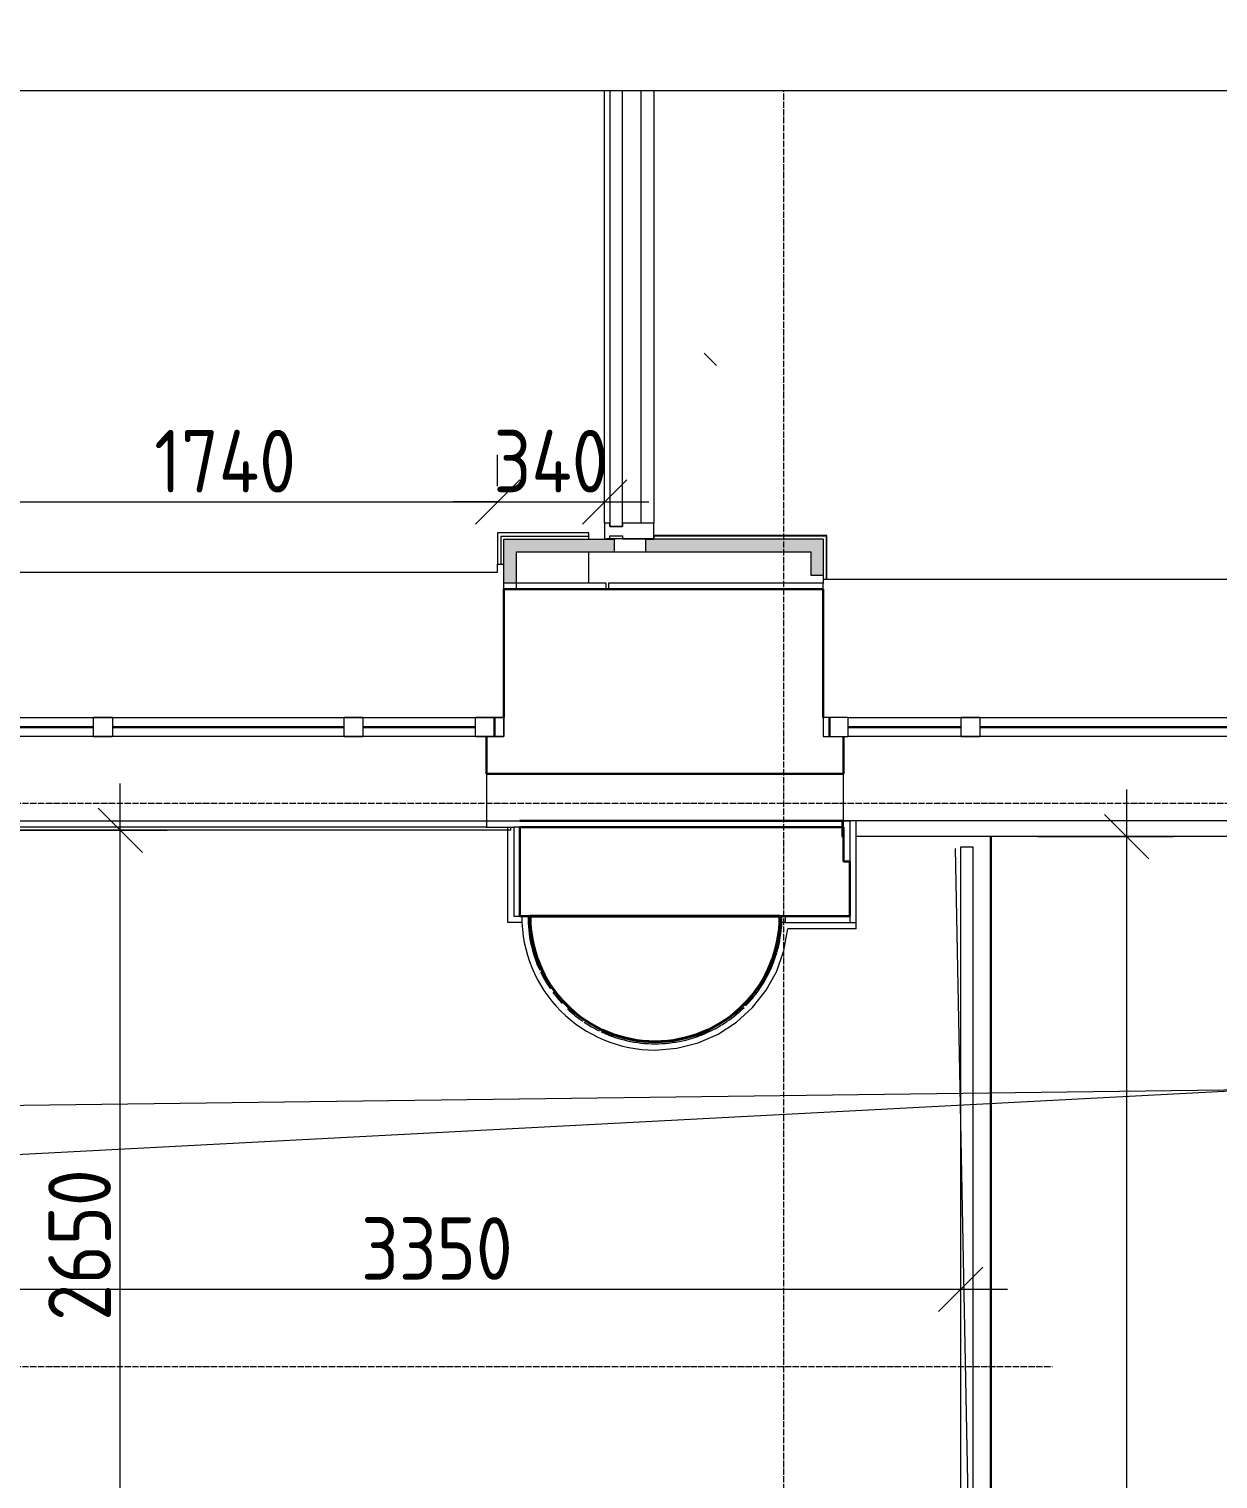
# Model space of a CAD drawing. Header units: millimetres. Extents: x 504091 to 2165846, y 135022 to 442887.
# Drawn here: x 1038758 to 1042555, y 327336 to 331968 of the extents above; entities that cross this region are included whole.
import ezdxf

# ---------------------------------------------------------------- set-up
doc = ezdxf.new("R2010")
doc.units = ezdxf.units.MM
doc.linetypes.add('ADSK_Линия сетки', pattern=[25, 20, -2.5, 0, -2.5])
doc.linetypes.add('осеваяX2', pattern=[4, 2.5, -0.5, 0.5, -0.5])
doc.layers.get('Defpoints').update_dxf_attribs({"color": 255})
for name, color, linetype, lineweight in [('+АР_Вспомогательная', 7, 'Continuous', 9), ('_ Окна', 7, 'Continuous', 30), ('Аннотация', 7, 'Continuous', 9), ('Витраж', 7, 'Continuous', 9), ('Колонны', 7, 'Continuous', 18), ('Лестницы', 7, 'Continuous', 18), ('Ограждение', 7, 'Continuous', 18), ('Окна', 7, 'Continuous', 18), ('Оси', 165, 'осеваяX2', 13), ('Панели витража', 7, 'Continuous', 9), ('Перекрытие', 7, 'Continuous', 18), ('размеры', 7, 'Continuous', 9), ('Стены внутренние', 7, 'Continuous', 18), ('Стены наружные', 7, 'Continuous', 18), ('Стены несущие', 7, 'Continuous', 30), ('Стены отделка', 7, 'Continuous', 30), ('Стены штриховка', 7, 'Continuous', 18)]:
    doc.layers.add(name, color=color, linetype=linetype, lineweight=lineweight)
doc.layers.add('ВСПОМОГАТЕЛЬНЫЙ', color=52, linetype='Continuous', lineweight=5, plot=False)
doc.styles.add('GOST Common_1', font='GOST_Common.ttf', dxfattribs={"width": 0.9, "height": 250})
doc.styles.add('GOST Common_6', font='GOST_Common.ttf', dxfattribs={"width": 0.9, "height": 200})
doc.dimstyles.new('ADSK_Основной_2_5_мм_Округление_до_10_мм', dxfattribs={"dimscale": 304.8, "dimtxt": 251.428749, "dimasz": 0.463911, "dimexe": 0.492126, "dimexo": 0.492126, "dimgap": 0.098425, "dimtad": 1, "dimdec": 0, "dimrnd": 10, "dimdsep": 46, "dimtxsty": 'GOST Common_1', "dimblk1": 'OBLIQUE', "dimblk2": 'OBLIQUE', "dimsah": 1, "dimcen": 0.09, "dimdle": 0.492126, "dimazin": 2, "dimtfac": 1, "dimtdec": 4, "dimtix": 1, "dimtmove": 0, "dimatfit": 3, "dimfxl": 0, "dimtvp": 1, "dimtolj": 1, "dimtzin": 0, "dimlwd": 20, "dimlwe": 20, "dimarcsym": 0})

# ---------------------------------------------------------------- blocks, each defined once
blk = doc.blocks.new('Прямоугольный импост - Импост структурный с накладкой - 160мм-687475-План 1-го этажа')
at = {"layer": 'Витраж', "lineweight": 18}
for p, q in [((-50, 0), (-50, 17)), ((-50, 17), (0, 17)), ((-40, 0), (-50, 0)), ((-40, -40), (-40, 0)), ((0, 0), (-10, 0)), ((-10, 0), (-10, -40)), ((0, 17), (0, 0)), ((-50, -140), (-50, -40)), ((-50, -40), (-40, -40)), ((-10, -40), (0, -40)), ((0, -40), (0, -140)), ((0, -140), (-50, -140))]:
    blk.add_line(p, q, dxfattribs=at)
blk = doc.blocks.new('окно трехпол с фрамугой - 1800 и 1820х2300_h___нов_ ок15-2116672-План 1-го этажа')
at = {"layer": '_ Окна', "lineweight": 18}
for p, q in [((-910, 115), (-910, 175)), ((-910, 175), (-830, 175)), ((-830, 175), (-830, 115)), ((-470, 115), (-470, 175)), ((-470, 175), (-410, 175)), ((-410, 175), (-410, 115)), ((410, 115), (410, 175)), ((410, 175), (470, 175)), ((470, 175), (470, 115)), ((830, 175), (830, 115)), ((910, 175), (830, 175)), ((910, 115), (910, 175)), ((-830, 115), (-910, 115)), ((-410, 115), (-470, 115)), ((470, 115), (410, 115)), ((830, 115), (910, 115))]:
    blk.add_line(p, q, dxfattribs=at)
at = {"layer": '_ Окна'}
for p, q in [((-890, 115), (-890, 175)), ((-830, 145), (-470, 145)), ((-410, 145), (410, 145)), ((470, 145), (830, 145)), ((890, 115), (890, 175))]:
    blk.add_line(p, q, dxfattribs=at)
at = {"layer": 'Окна'}
for p, q in [((-910, 175), (-910, 115)), ((-830, 175), (-910, 175)), ((-830, 175), (-470, 175)), ((-410, 175), (-470, 175)), ((-410, 175), (410, 175)), ((470, 175), (410, 175)), ((470, 175), (830, 175)), ((910, 175), (830, 175)), ((910, 115), (910, 175)), ((-910, 115), (-830, 115)), ((-470, 115), (-830, 115)), ((-470, 115), (-410, 115)), ((410, 115), (-410, 115)), ((410, 115), (470, 115)), ((830, 115), (470, 115)), ((830, 115), (910, 115))]:
    blk.add_line(p, q, dxfattribs=at)
blk = doc.blocks.new('окно трехпол с фрамугой - 1740 и 1760 -2300_h___нов_ ок1-V47-План 1-го этажа')
at = {"layer": '_ Окна', "lineweight": 18}
for p, q in [((-880, 115), (-880, 175)), ((-880, 175), (-790, 175)), ((-790, 175), (-790, 115)), ((-430, 115), (-430, 175)), ((-430, 175), (-370, 175)), ((-370, 175), (-370, 115)), ((370, 115), (370, 175)), ((370, 175), (430, 175)), ((430, 175), (430, 115)), ((790, 175), (790, 115)), ((880, 175), (790, 175)), ((880, 115), (880, 175)), ((-790, 115), (-880, 115)), ((-370, 115), (-430, 115)), ((430, 115), (370, 115)), ((790, 115), (880, 115))]:
    blk.add_line(p, q, dxfattribs=at)
at = {"layer": '_ Окна'}
for p, q in [((-850, 115), (-850, 175)), ((-790, 145), (-430, 145)), ((-370, 145), (370, 145)), ((430, 145), (790, 145)), ((850, 115), (850, 175))]:
    blk.add_line(p, q, dxfattribs=at)
at = {"layer": 'Окна'}
for p, q in [((-880, 175), (-880, 115)), ((-790, 175), (-880, 175)), ((-790, 175), (-430, 175)), ((-370, 175), (-430, 175)), ((-370, 175), (370, 175)), ((430, 175), (370, 175)), ((430, 175), (790, 175)), ((880, 175), (790, 175)), ((880, 115), (880, 175)), ((-880, 115), (-790, 115)), ((-430, 115), (-790, 115)), ((-430, 115), (-370, 115)), ((370, 115), (-370, 115)), ((370, 115), (430, 115)), ((790, 115), (430, 115)), ((790, 115), (880, 115))]:
    blk.add_line(p, q, dxfattribs=at)
blk = doc.blocks.new('_Oblique')
at = {"color": 0, "linetype": 'ByBlock', "lineweight": -2}
blk.add_line((-0.5, -0.5), (0.5, 0.5), dxfattribs=at)
blk = doc.blocks.new('*D993')
at = {"layer": 'Defpoints', "color": 0, "lineweight": 20, "transparency": 16777216}
for p in [(1040254.2, 330457.5), (1040254.2, 330358.2), (1038514.2, 330233.2)]:
    blk.add_point(p, dxfattribs=at)
at = {"layer": 'размеры', "color": 0, "transparency": 16777216}
for p, q in [((1038514.2, 330383.2), (1038514.2, 330607.5)), ((1040254.2, 330508.2), (1040254.2, 330607.5)), ((1038364.2, 330457.5), (1040404.2, 330457.5))]:
    blk.add_line(p, q, dxfattribs=at)
at = {"layer": 'размеры', "color": 0, "transparency": 16777216, "xscale": 141.4, "yscale": 141.4, "zscale": 141.4, "rotation": 180}
blk.add_blockref('_Oblique', (1038514.2, 330457.5), dxfattribs=at)
at = {"layer": 'размеры', "color": 0, "transparency": 16777216, "xscale": 141.4, "yscale": 141.4, "zscale": 141.4}
blk.add_blockref('_Oblique', (1040254.2, 330457.5), dxfattribs=at)
at = {"layer": 'размеры', "color": 0, "lineweight": 20, "transparency": 16777216, "insert": (1039384.2, 330587.5), "char_height": 200, "attachment_point": 5, "style": 'GOST Common_6'}
blk.add_mtext('\\A1;1740', dxfattribs=at)
blk = doc.blocks.new('*D994')
at = {"layer": 'Defpoints', "color": 0, "lineweight": 20, "transparency": 16777216}
for p in [(1040596.1, 330457.5), (1040596.1, 330399.5), (1040254.2, 330358.2)]:
    blk.add_point(p, dxfattribs=at)
at = {"layer": 'размеры', "color": 0, "transparency": 16777216}
for p, q in [((1040254.2, 330508.2), (1040254.2, 330607.5)), ((1040596.1, 330549.5), (1040596.1, 330607.5)), ((1040254.2, 330457.5), (1040112.8, 330457.5)), ((1040254.2, 330457.5), (1040596.1, 330457.5)), ((1040596.1, 330457.5), (1040737.5, 330457.5))]:
    blk.add_line(p, q, dxfattribs=at)
at = {"layer": 'размеры', "color": 0, "transparency": 16777216, "xscale": 141.4, "yscale": 141.4, "zscale": 141.4}
blk.add_blockref('_Oblique', (1040254.2, 330457.5), dxfattribs=at)
at = {"layer": 'размеры', "color": 0, "transparency": 16777216, "xscale": 141.4, "yscale": 141.4, "zscale": 141.4, "rotation": 180}
blk.add_blockref('_Oblique', (1040596.1, 330457.5), dxfattribs=at)
at = {"layer": 'размеры', "color": 0, "lineweight": 20, "transparency": 16777216, "insert": (1040425.2, 330587.5), "char_height": 200, "attachment_point": 5, "style": 'GOST Common_6'}
blk.add_mtext('\\A1;340', dxfattribs=at)
blk = doc.blocks.new('*D1000')
at = {"layer": 'Defpoints', "color": 0, "lineweight": 20, "transparency": 16777216}
for p in [(1038395.9, 329408.2), (1039049.5, 329408.2), (1038395.9, 326758.2)]:
    blk.add_point(p, dxfattribs=at)
at = {"layer": 'размеры', "color": 0, "transparency": 16777216}
for p, q in [((1039049.5, 326608.2), (1039049.5, 329558.2)), ((1038545.9, 329408.2), (1039199.5, 329408.2)), ((1038545.9, 326758.2), (1039199.5, 326758.2))]:
    blk.add_line(p, q, dxfattribs=at)
at = {"layer": 'размеры', "color": 0, "transparency": 16777216, "xscale": 141.4, "yscale": 141.4, "zscale": 141.4}
for p, rotation in [((1039049.5, 329408.2), 90), ((1039049.5, 326758.2), 270)]:
    blk.add_blockref('_Oblique', p, dxfattribs=dict(at, rotation=rotation))
at = {"layer": 'размеры', "color": 0, "lineweight": 20, "transparency": 16777216, "insert": (1038919.5, 328083.2), "char_height": 200, "attachment_point": 5, "rotation": 90, "style": 'GOST Common_6'}
blk.add_mtext('\\A1;2650', dxfattribs=at)
blk = doc.blocks.new('*D1004')
at = {"layer": 'Defpoints', "color": 0, "lineweight": 20, "transparency": 16777216}
for p in [(1041829.7, 329388.2), (1041829.7, 324557.6), (1042262.8, 324557.6)]:
    blk.add_point(p, dxfattribs=at)
at = {"layer": 'размеры', "color": 0, "transparency": 16777216}
for p, q in [((1042262.8, 329538.2), (1042262.8, 324407.6)), ((1041979.7, 329388.2), (1042412.8, 329388.2)), ((1041979.7, 324557.6), (1042412.8, 324557.6))]:
    blk.add_line(p, q, dxfattribs=at)
at = {"layer": 'размеры', "color": 0, "transparency": 16777216, "xscale": 141.4, "yscale": 141.4, "zscale": 141.4}
for p, rotation in [((1042262.8, 329388.2), 90), ((1042262.8, 324557.6), 270)]:
    blk.add_blockref('_Oblique', p, dxfattribs=dict(at, rotation=rotation))
at = {"layer": 'размеры', "color": 0, "lineweight": 20, "transparency": 16777216, "insert": (1042132.8, 326972.9), "char_height": 200, "attachment_point": 5, "rotation": 90, "style": 'GOST Common_6'}
blk.add_mtext('\\A1;4830', dxfattribs=at)
blk = doc.blocks.new('*D1017')
at = {"layer": 'Defpoints', "color": 0, "lineweight": 20, "transparency": 16777216}
for p in [(1038387.9, 328183.2), (1041733, 328183.2), (1041733, 327942.1)]:
    blk.add_point(p, dxfattribs=at)
at = {"layer": 'размеры', "color": 0, "transparency": 16777216}
for p, q in [((1038387.9, 328033.2), (1038387.9, 327792.1)), ((1041733, 328033.2), (1041733, 327792.1)), ((1038237.9, 327942.1), (1041883, 327942.1))]:
    blk.add_line(p, q, dxfattribs=at)
at = {"layer": 'размеры', "color": 0, "transparency": 16777216, "xscale": 141.4, "yscale": 141.4, "zscale": 141.4, "rotation": 180}
blk.add_blockref('_Oblique', (1038387.9, 327942.1), dxfattribs=at)
at = {"layer": 'размеры', "color": 0, "transparency": 16777216, "xscale": 141.4, "yscale": 141.4, "zscale": 141.4}
blk.add_blockref('_Oblique', (1041733, 327942.1), dxfattribs=at)
at = {"layer": 'размеры', "color": 0, "lineweight": 20, "transparency": 16777216, "insert": (1040060.5, 328072.1), "char_height": 200, "attachment_point": 5, "style": 'GOST Common_6'}
blk.add_mtext('\\A1;3350', dxfattribs=at)

msp = doc.modelspace()

# ---------------------------------------------------------------- hatches: boundary and pattern name
at = {"layer": 'Стены внутренние', "lineweight": 9}
h = msp.add_hatch(dxfattribs=at)
h.set_pattern_fill('FP_8', color=256, style=0, pattern_type=2)
h.set_pattern_definition([(45, (1010883.47, 328294.66), (-106.066, 106.066), []), (135, (1010883.47, 328294.66), (-106.066, -106.066), [])])
h.paths.add_polyline_path([(1040917.4706, 330892.8903), (1040992.4706, 330892.8903), (1040992.4706, 330933.8791), (1040892.4706, 330932.8903), (1040892.4706, 330892.8903)])
h.paths.add_polyline_path([(1040968.0506, 336598.8791), (1040968.0506, 336599.8679), (1040992.4706, 336599.8679), (1040992.4706, 336619.8679), (1040892.4706, 336619.8679), (1040892.4706, 336598.8791), (1040917.4706, 336598.8791)])
at = {"layer": 'Стены внутренние'}
for points in [[(1040275.2171, 330178.2106), (1040275.2171, 330198.2106), (1040314.2171, 330198.2106), (1040314.2171, 330338.2106), (1040274.2171, 330338.2106), (1040274.2171, 330178.2106)], [(1041254.2165, 330223.2106), (1041294.2165, 330223.2106), (1041294.2165, 330298.2106), (1041254.2165, 330298.2106)]]:
    msp.add_hatch(color=256, dxfattribs=at).paths.add_polyline_path(points)
h = msp.add_hatch(color=256, dxfattribs=at)
h.paths.add_polyline_path([(1040496.2291, 330298.2106), (1040628.0901, 330298.2106), (1040628.0901, 330338.2106), (1040314.2171, 330338.2106), (1040314.2171, 330298.2106)])
h.paths.add_polyline_path([(1040827.3593, 330298.2106), (1041294.2165, 330298.2106), (1041294.2165, 330338.2106), (1040728.0901, 330338.2106), (1040728.0901, 330298.2106), (1040753.0901, 330298.2106)])

# ---------------------------------------------------------------- linework, layer by layer
at = {"layer": '+АР_Вспомогательная', "color": 7, "linetype": 'Continuous', "ltscale": 50}
msp.add_lwpolyline([(1018697.1603, 331772.0057), (1032993.3329, 331772.0057), (1033055.8329, 332022.0057), (1033180.8329, 331522.0057), (1033243.3329, 331772.0057), (1046033.9036, 331772.0057)], dxfattribs=at)
at = {"layer": 'Аннотация', "lineweight": 9}
for p in [(1033991.1936, 328469.8875), (1037574.7794, 328312.9907)]:
    msp.add_line(p, (1042683.357, 328580.7607), dxfattribs=at)
at = {"layer": 'Витраж'}
for p, q in [((1040596.0901, 330389.1993), (1040596.0901, 331772.0057)), ((1040713.0901, 330389.1993), (1040713.0901, 331772.0057))]:
    msp.add_line(p, q, dxfattribs=at)
at = {"layer": 'ВСПОМОГАТЕЛЬНЫЙ', "color": 1, "ltscale": 0.03}
msp.add_lwpolyline([(1028725.5526, 329368.3051), (1028723.5347, 329013.5409), (1028587.5272, 329013.5409), (1028562.6519, 324640.8787), (1041806.0045, 324754.5907), (1041717.1355, 329350.3014)], dxfattribs=at)
at = {"layer": 'Колонны', "lineweight": 40}
msp.add_line((1041155.9201, 329133.4066), (1040358.1231, 329133.4066), dxfattribs=at)
for start, end in [(179.757967, 270), (270, 0.242033)]:
    msp.add_arc((1040757.0216, 329131.7215), 398.902, start, end, dxfattribs=at)
at = {"layer": 'Колонны'}
for start, end in [(354.6541223, 0.2380922), (189.3222111, 192.4715937), (345.1896533, 349.3454913), (198.8859679, 202.6256227), (335.7589651, 339.9405875), (208.4607719, 212.4207869), (326.344525, 330.5244582), (218.05287, 222.0960701), (316.9406803, 321.0910047), (227.6740796, 231.7168743), (307.5441537, 311.6286496), (237.3497451, 241.3083885), (298.1529253, 302.1125117), (247.1458089, 250.8823745), (257.3050869, 260.4452485), (279.3813681, 282.4852519), (288.7656874, 292.4777748)]:
    msp.add_arc((1040757.0216, 329131.7215), 405.5044, start, end, dxfattribs=at)
at = {"layer": 'Лестницы', "color": 2, "lineweight": 30}
msp.add_lwpolyline([(1041829.6885, 324558.2106), (1041829.6885, 329388.2106)], dxfattribs=at)
at = {"layer": 'Ограждение'}
for p, q in [((1041733.0462, 329354.5304), (1041733.0462, 324961.877)), ((1041773.0462, 329354.5304), (1041733.0462, 329354.5304)), ((1041773.0462, 324961.877), (1041773.0462, 329354.5304))]:
    msp.add_line(p, q, dxfattribs=at)
at = {"layer": 'Оси', "linetype": 'ADSK_Линия сетки'}
for p, q in [((1041168.6554, 318689.9319), (1041168.6554, 331772.0057)), ((1014992.1169, 329494.979), (1045712.17, 329494.979)), ((1014992.1169, 327694.979), (1042026.7746, 327694.979))]:
    msp.add_line(p, q, dxfattribs=at)
at = {"layer": 'Панели витража', "lineweight": 18}
for p, q in [((1040613.0901, 331772.0057), (1040613.0901, 330379.1993)), ((1040653.0901, 330379.1993), (1040653.0901, 331772.0057)), ((1040613.0901, 330379.1993), (1040653.0901, 330379.1993))]:
    msp.add_line(p, q, dxfattribs=at)
at = {"layer": 'Перекрытие'}
for p, q in [((1040753.0901, 331772.0057), (1040753.0901, 330389.1993)), ((1040546.0901, 330198.2106), (1040546.0901, 330298.2106))]:
    msp.add_line(p, q, dxfattribs=at)
at = {"layer": 'Стены внутренние'}
for p, q in [((1040254.2171, 330233.2106), (1040254.2171, 330258.2106)), ((1038514.2171, 330233.2106), (1040254.2171, 330233.2106)), ((1041359.2165, 329438.4066), (1041379.2573, 329438.4066)), ((1041379.2573, 329438.4066), (1041379.2573, 329438.2106))]:
    msp.add_line(p, q, dxfattribs=at)
at = {"layer": 'Стены наружные'}
for p, q in [((1041294.2165, 330210.2106), (1041294.2165, 330198.2106)), ((1041306.2165, 330210.2106), (1043114.2165, 330210.2106)), ((1038579.2171, 329438.2106), (1040219.2171, 329438.2106)), ((1040219.2171, 329418.2106), (1038579.2171, 329418.2106)), ((1040286.5999, 329113.4066), (1040286.5999, 329418.2106)), ((1040296.5999, 329408.2106), (1040296.5999, 329418.2106)), ((1041379.2573, 329438.2106), (1041359.2165, 329438.2106)), ((1043049.2165, 329438.2106), (1041399.2573, 329438.2106)), ((1040296.5999, 329408.2106), (1038387.8574, 329408.2106)), ((1043049.2165, 329388.2106), (1041399.2573, 329388.2106)), ((1040331.9115, 329113.4066), (1040286.5999, 329113.4066)), ((1041172.4428, 329113.4066), (1041162.1122, 329113.4066)), ((1041399.2573, 329093.4066), (1041180.7975, 329093.4066)), ((1041399.2573, 329093.4066), (1041399.2573, 329113.4066))]:
    msp.add_line(p, q, dxfattribs=at)
at = {"layer": 'Стены наружные', "flags": 128}
msp.add_lwpolyline([(1040757.0216, 328706.2171), (1040826.7131, 328711.9631), (1040894.5205, 328729.0454), (1040958.6143, 328757.0024), (1041017.2631, 328795.0787), (1041068.8834, 328842.2458), (1041112.0815, 328897.2295), (1041145.6911, 328958.5451), (1041168.8048, 329024.5366), (1041180.7758, 329093.289)], dxfattribs=at)
at = {"layer": 'Стены наружные'}
for radius, start, end in [(425.5044, 179.7730989, 270), (405.5044, 179.7619078, 204.7888158), (405.5044, 343.7431885, 357.4113095), (405.5044, 315.4368754, 343.4799452), (405.5044, 205.6379962, 214.589601), (405.5044, 216.4349339, 223.0472987), (405.5044, 226.45921, 235.3230566), (405.5044, 304.6577429, 314.5163355), (405.5044, 236.1204423, 243.9249429), (405.5044, 294.9723963, 304.482938), (405.5044, 244.9604516, 270), (405.5044, 270, 294.9107731)]:
    msp.add_arc((1040757.0216, 329131.7215), radius, start, end, dxfattribs=at)
at = {"layer": 'Стены несущие'}
for p, q in [((1040274.2171, 330178.2106), (1041294.2165, 330178.2106)), ((1040274.2171, 330178.2106), (1040274.2171, 329768.2106)), ((1041294.2165, 329768.2106), (1041294.2165, 330178.2106)), ((1040219.2171, 329708.2106), (1040219.2171, 329588.2106)), ((1041359.2165, 329588.2106), (1041359.2165, 329708.2106)), ((1041359.2165, 329588.2106), (1040219.2171, 329588.2106)), ((1041359.2165, 329438.4066), (1040325.6377, 329438.4066)), ((1040325.6377, 329438.4066), (1040325.6377, 329438.2106)), ((1041359.2165, 329438.2106), (1040325.6377, 329438.2106)), ((1040325.6377, 329418.2106), (1040325.6377, 329133.4066)), ((1041359.2165, 329418.2106), (1040325.6377, 329418.2106)), ((1041359.2165, 329438.2106), (1041359.2165, 329438.4066)), ((1041359.2165, 329308.2106), (1041359.2165, 329418.2106)), ((1041379.2573, 329308.2106), (1041359.2165, 329308.2106)), ((1041379.2573, 329133.4066), (1041379.2573, 329308.2106)), ((1040325.6377, 329133.4066), (1040358.1231, 329133.4066)), ((1041155.9201, 329133.4066), (1041379.2573, 329133.4066))]:
    msp.add_line(p, q, dxfattribs=at)
at = {"layer": 'Стены отделка', "lineweight": 9}
for p, q in [((1040546.0901, 330358.2106), (1040254.2171, 330358.2106)), ((1040254.2171, 330358.2106), (1040254.2171, 330258.2106)), ((1040546.0901, 330338.2106), (1040546.0901, 330358.2106)), ((1041304.2165, 330350.2106), (1040753.0901, 330350.2106)), ((1040753.0901, 330350.2106), (1040753.0901, 330339.1993)), ((1041306.2165, 330210.2106), (1041306.2165, 330348.2106)), ((1040274.2171, 330338.2106), (1040603.0901, 330338.2106)), ((1040274.2171, 330178.2106), (1040274.2171, 330338.2106)), ((1040314.2171, 330298.2106), (1041254.2165, 330298.2106)), ((1040314.2171, 330178.2106), (1040314.2171, 330298.2106)), ((1040753.0901, 330339.1993), (1040603.0901, 330339.1993)), ((1040603.0901, 330339.1993), (1040603.0901, 330338.2106)), ((1041294.2165, 330338.2106), (1040753.0901, 330338.2106)), ((1041254.2165, 330298.2106), (1041254.2165, 330223.2106)), ((1041294.2165, 330338.2106), (1041294.2165, 330210.2106)), ((1040254.2171, 330258.2106), (1040274.2171, 330258.2106)), ((1041254.2165, 330223.2106), (1041294.2165, 330223.2106)), ((1041294.2165, 330210.2106), (1041306.2165, 330210.2106)), ((1040601.5471, 330198.2106), (1040274.2171, 330198.2106)), ((1040601.5471, 330178.2106), (1040601.5471, 330198.2106)), ((1041294.2165, 330198.2106), (1040608.6157, 330198.2106)), ((1040608.6157, 330198.2106), (1040608.6157, 330178.2106)), ((1041294.2165, 330178.2106), (1041294.2165, 330198.2106)), ((1040219.2171, 329588.2106), (1040219.2171, 329418.2106)), ((1041359.2165, 329438.4066), (1041359.2165, 329588.2106)), ((1040219.2171, 329438.2106), (1040325.6377, 329438.2106)), ((1040219.2171, 329418.2106), (1040306.5999, 329418.2106)), ((1040306.5999, 329418.2106), (1040306.5999, 329133.4066)), ((1040326.5999, 329133.4066), (1040326.5999, 329418.2106)), ((1041353.6606, 329438.2106), (1041353.6606, 329388.2106)), ((1041359.2165, 329418.2106), (1041359.2165, 329438.2106)), ((1041399.2573, 329438.2106), (1041379.2573, 329438.2106)), ((1041379.2573, 329438.2106), (1041379.2573, 329308.2106)), ((1041399.2573, 329113.4066), (1041399.2573, 329438.2106)), ((1041353.6606, 329388.2106), (1041359.2165, 329388.2106)), ((1040306.5999, 329133.4066), (1040325.6377, 329133.4066)), ((1041172.4428, 329133.4066), (1041172.4428, 329113.4066)), ((1041172.4428, 329113.4066), (1041399.2573, 329113.4066))]:
    msp.add_line(p, q, dxfattribs=at)
at = {"layer": 'Стены штриховка'}
for p, q in [((1040546.0901, 330347.2106), (1040265.2171, 330347.2106)), ((1040265.2171, 330347.2106), (1040265.2171, 330258.2106)), ((1041306.2165, 330348.2106), (1040753.0901, 330348.2106)), ((1041304.2165, 330210.2106), (1041304.2165, 330350.2106)), ((1041306.2165, 330350.2106), (1041304.2165, 330350.2106)), ((1041306.2165, 330348.2106), (1041306.2165, 330350.2106)), ((1040603.0901, 330338.2106), (1040628.0901, 330338.2106)), ((1040628.0901, 330298.2106), (1040628.0901, 330339.1993)), ((1040728.0901, 330298.2106), (1040728.0901, 330339.1993)), ((1040728.0901, 330338.2106), (1040753.0901, 330338.2106)), ((1040753.0901, 330339.1993), (1040753.0901, 330338.2106)), ((1040325.6377, 329418.2106), (1040306.5999, 329418.2106)), ((1040358.1231, 329133.4066), (1041155.9201, 329133.4066)), ((1041379.2573, 329133.4066), (1041379.2573, 329113.4066))]:
    msp.add_line(p, q, dxfattribs=at)

# ---------------------------------------------------------------- block references
at = {"layer": 'Витраж', "extrusion": (0, 0, -1), "rotation": 270.0000000000001}
msp.add_blockref('Прямоугольный импост - Импост структурный с накладкой - 160мм-687475-План 1-го этажа', (-1040613.0901, 330339.1993), dxfattribs=at)
at = {"layer": 'Окна', "rotation": 180}
for name, p in [('окно трехпол с фрамугой - 1740 и 1760 -2300_h___нов_ ок1-V47-План 1-го этажа', (1039394.2171, 329883.2106)), ('окно трехпол с фрамугой - 1800 и 1820х2300_h___нов_ ок15-2116672-План 1-го этажа', (1042204.2165, 329883.2106))]:
    msp.add_blockref(name, p, dxfattribs=at)

# ---------------------------------------------------------------- dimensions: what is measured, and where the dimension line sits
at = {"layer": 'размеры', "lineweight": 20}
for base, p1, p2, picture, middle in [((1040254.2171, 330457.5495), (1038514.2171, 330233.2106), (1040254.2171, 330358.2106), '*D993', (1039384.2171, 330587.5495)), ((1040596.0901, 330457.5495), (1040254.2171, 330358.2106), (1040596.0901, 330399.4767), '*D994', (1040425.1536, 330587.5495)), ((1041733.0462, 327942.1261), (1038387.8574, 328183.2106), (1041733.0462, 328183.2106), '*D1017', (1040060.4518, 328072.1261))]:
    dim = msp.add_linear_dim(base=base, p1=p1, p2=p2, dimstyle='ADSK_Основной_2_5_мм_Округление_до_10_мм', override={"dimtxt": 230, "dimpost": '<>', "dimtxsty": 'GOST Common_6', "dimfxl": 1618.654565, "dimlwd": 65535, "dimlwe": 65535}, dxfattribs=at)
    dim.commit()
    dim.dimension.update_dxf_attribs({"geometry": picture, "text_midpoint": middle})
for base, p1, p2, override, picture, middle in [((1039049.5309, 329408.2106), (1038395.8574, 326758.2106), (1038395.8574, 329408.2106), {"dimtxt": 230, "dimpost": '<>', "dimtxsty": 'GOST Common_6', "dimfxl": 1618.654565, "dimlwd": 65535, "dimlwe": 65535}, '*D1000', (1038919.5309, 328083.2106)), ((1042262.7676, 324557.5657), (1041829.6885, 329388.2106), (1041829.6885, 324557.5657), {"dimtxt": 230, "dimpost": '<>', "dimtxsty": 'GOST Common_6', "dimfxl": 1633.351185, "dimlwd": 65535, "dimlwe": 65535}, '*D1004', (1042132.7676, 326972.8881))]:
    dim = msp.add_linear_dim(base=base, p1=p1, p2=p2, angle=90, dimstyle='ADSK_Основной_2_5_мм_Округление_до_10_мм', override=override, dxfattribs=at)
    dim.commit()
    dim.dimension.update_dxf_attribs({"geometry": picture, "text_midpoint": middle})

doc.saveas('drawing.dxf')
